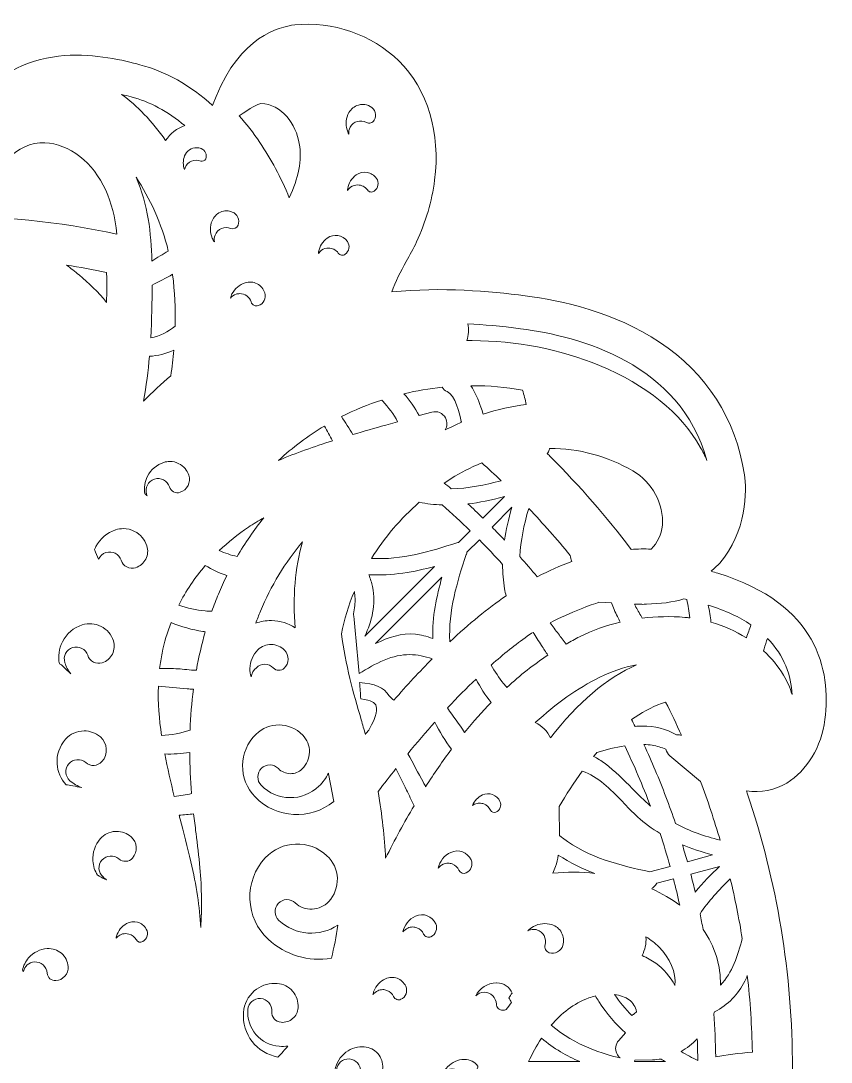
# Model space of a CAD drawing. Header units: millimetres. Extents: x 19 to 1318, y -340 to -7.
# Drawn here: x 1182.9 to 1317.9, y -196.4 to -22.9 of the extents above; entities that cross this region are included whole.
import ezdxf

# ---------------------------------------------------------------- set-up
doc = ezdxf.new("R2010")
doc.units = ezdxf.units.MM
doc.header["$MEASUREMENT"] = 0
doc.layers.add('Layer 1', color=7, linetype='Continuous')

msp = doc.modelspace()

# ---------------------------------------------------------------- linework, layer by layer
at = {"layer": 'Layer 1', "lineweight": 0}
for points, knots in [([(1299.03, -114.94), (1298.65, -114.82), (1298.27, -114.71), (1297.9, -114.6), (1298.4, -114.18), (1298.88, -113.72), (1299.32, -113.23), (1303.83, -108.23), (1303.83, -100.93), (1303.45, -98.53), (1301.95, -89.14), (1297.19, -81.71), (1289.31, -76.44), (1281.82, -71.45), (1273.01, -69.49), (1266.93, -68.71), (1260.98, -67.96), (1253.1, -67.22), (1244.71, -68.08), (1245.27, -66.35), (1246.21, -64.66), (1247.12, -63.01), (1247.7, -61.96), (1248.31, -60.86), (1248.84, -59.73), (1250.38, -56.41), (1251.39, -52.96), (1251.84, -49.47), (1252.86, -41.58), (1250.69, -34.34), (1245.88, -29.59), (1241.45, -25.22), (1234.81, -22.91), (1228.55, -23.59), (1225.95, -23.87), (1219.47, -25.59), (1215.44, -35.51), (1215.44, -35.51), (1214.94, -36.76), (1214.94, -36.76), (1214.94, -36.76), (1214.87, -37.01), (1214.87, -37.01), (1211.16, -33.66), (1206.98, -31.31), (1202.75, -30.22), (1197.54, -28.87), (1183.69, -25.28), (1174.92, -37.03), (1172.57, -40.17), (1171.67, -45.29), (1172.87, -48.7), (1173.58, -50.72), (1174.94, -52.1), (1176.79, -52.68), (1176.79, -52.68), (1177.44, -52.86), (1177.44, -52.86), (1177.44, -52.86), (1179.79, -53.49), (1179.79, -53.49), (1179.79, -53.49), (1179.25, -50.71), (1179.25, -50.71), (1178.94, -49.12), (1179.47, -47.44), (1180.74, -45.99), (1182.31, -44.18), (1184.67, -43.12), (1186.91, -43.22), (1191.01, -43.4), (1195, -46.51), (1197.07, -51.14), (1197.99, -53.2), (1198.61, -55.59), (1198.94, -58.43), (1189.26, -56.38), (1179.29, -55.35), (1169.31, -55.35), (1131.35, -55.35), (1095.66, -70.13), (1068.81, -96.98), (1041.97, -123.82), (1027.19, -159.51), (1027.19, -197.48), (1027.19, -235.44), (1041.97, -271.13), (1068.81, -297.98), (1075.92, -305.08), (1084.2, -311.87), (1092.15, -317.09), (1095.3, -321.64), (1100.14, -325.41), (1105.77, -327.71), (1110.1, -329.48), (1114.72, -330.47), (1119.49, -330.65), (1135.4, -336.59), (1152.16, -339.61), (1169.31, -339.61), (1185.81, -339.61), (1201.98, -336.81), (1217.36, -331.3), (1221.08, -330.75), (1225.06, -329.66), (1228.57, -328.23), (1232, -326.83), (1235.05, -324.79), (1237.65, -322.16), (1249.42, -315.69), (1260.24, -307.55), (1269.81, -297.98), (1296.66, -271.13), (1311.44, -235.44), (1311.44, -197.48), (1311.44, -181.71), (1308.9, -166.26), (1303.88, -151.54), (1303.85, -151.42), (1303.82, -151.3), (1303.79, -151.18), (1306.19, -151.53), (1308.54, -151.08), (1310.48, -149.89), (1313.89, -147.8), (1316.27, -143.84), (1316.84, -139.32), (1317.88, -131.02), (1315.64, -120.05), (1299.03, -114.94)], [0, 0, 0, 0, 1, 1, 1, 2, 2, 2, 3, 3, 3, 4, 4, 4, 5, 5, 5, 6, 6, 6, 7, 7, 7, 8, 8, 8, 9, 9, 9, 10, 10, 10, 11, 11, 11, 12, 12, 12, 13, 13, 13, 14, 14, 14, 15, 15, 15, 16, 16, 16, 17, 17, 17, 18, 18, 18, 19, 19, 19, 20, 20, 20, 21, 21, 21, 22, 22, 22, 23, 23, 23, 24, 24, 24, 25, 25, 25, 26, 26, 26, 27, 27, 27, 28, 28, 28, 29, 29, 29, 30, 30, 30, 31, 31, 31, 32, 32, 32, 33, 33, 33, 34, 34, 34, 35, 35, 35, 36, 36, 36, 37, 37, 37, 38, 38, 38, 39, 39, 39, 40, 40, 40, 41, 41, 41, 42, 42, 42, 43, 43, 43, 43]), ([(1201.3, -35.57), (1204.36, -36.36), (1207.42, -38.01), (1210.23, -40.37), (1208.93, -40.81), (1207.8, -41.68), (1207.04, -42.86), (1204.76, -39.61), (1202.31, -37.04), (1199.71, -35.17), (1200.29, -35.31), (1200.83, -35.45), (1201.3, -35.57)], [0, 0, 0, 0, 1, 1, 1, 2, 2, 2, 3, 3, 3, 4, 4, 4, 4]), ([(1222.9, -36.66), (1226.39, -36.77), (1228.8, -40.19), (1229.31, -43.36), (1229.75, -46.12), (1229.2, -49.1), (1227.64, -52.42), (1226.22, -48.96), (1224.6, -45.92), (1222.73, -43.16), (1221.67, -41.59), (1220.51, -40.1), (1219.3, -38.72), (1221.06, -37.47), (1222.51, -36.73), (1222.9, -36.66)], [0, 0, 0, 0, 1, 1, 1, 2, 2, 2, 3, 3, 3, 4, 4, 4, 5, 5, 5, 5]), ([(1237.58, -38.2), (1237.91, -37.59), (1238.47, -37.14), (1239.14, -36.95), (1239.38, -36.88), (1239.62, -36.84), (1239.87, -36.84), (1240.3, -36.84), (1240.73, -36.95), (1241.12, -37.17), (1241.52, -37.38), (1241.81, -37.74), (1241.93, -38.17), (1242.06, -38.61), (1242.01, -39.06), (1241.79, -39.46), (1241.67, -39.69), (1241.47, -39.85), (1241.23, -39.92), (1240.98, -39.99), (1240.73, -39.96), (1240.5, -39.84), (1239.53, -39.31), (1238.31, -39.66), (1237.78, -40.63), (1237.59, -40.99), (1237.51, -41.39), (1237.55, -41.77), (1237.43, -41.55), (1237.33, -41.31), (1237.26, -41.07), (1236.98, -40.1), (1237.09, -39.08), (1237.58, -38.2)], [0, 0, 0, 0, 1, 1, 1, 2, 2, 2, 3, 3, 3, 4, 4, 4, 5, 5, 5, 6, 6, 6, 7, 7, 7, 8, 8, 8, 9, 9, 9, 10, 10, 10, 11, 11, 11, 11]), ([(1212.2, -44.05), (1212.46, -44.05), (1212.73, -44.1), (1212.98, -44.2), (1213.31, -44.33), (1213.56, -44.58), (1213.7, -44.9), (1213.84, -45.22), (1213.85, -45.58), (1213.72, -45.9), (1213.59, -46.23), (1213.21, -46.4), (1212.88, -46.27), (1212.38, -46.07), (1211.84, -46.08), (1211.35, -46.29), (1210.86, -46.5), (1210.48, -46.89), (1210.28, -47.39), (1210.24, -47.49), (1210.21, -47.59), (1210.19, -47.69), (1209.92, -46.98), (1209.91, -46.17), (1210.21, -45.4), (1210.54, -44.56), (1211.35, -44.05), (1212.2, -44.05)], [0, 0, 0, 0, 1, 1, 1, 2, 2, 2, 3, 3, 3, 4, 4, 4, 5, 5, 5, 6, 6, 6, 7, 7, 7, 8, 8, 8, 9, 9, 9, 9]), ([(1242.41, -50.29), (1242.34, -50.69), (1242.12, -51.04), (1241.79, -51.28), (1241.62, -51.4), (1241.4, -51.46), (1241.18, -51.42), (1240.96, -51.38), (1240.78, -51.26), (1240.65, -51.09), (1240.26, -50.54), (1239.64, -50.25), (1239.02, -50.25), (1238.62, -50.25), (1238.21, -50.37), (1237.86, -50.62), (1237.64, -50.77), (1237.47, -50.96), (1237.33, -51.17), (1237.34, -51.07), (1237.35, -50.97), (1237.37, -50.86), (1237.53, -49.94), (1238.03, -49.13), (1238.79, -48.59), (1239.32, -48.21), (1239.95, -48.06), (1240.59, -48.17), (1241.22, -48.28), (1241.78, -48.63), (1242.15, -49.15), (1242.39, -49.48), (1242.48, -49.88), (1242.41, -50.29)], [0, 0, 0, 0, 1, 1, 1, 2, 2, 2, 3, 3, 3, 4, 4, 4, 5, 5, 5, 6, 6, 6, 7, 7, 7, 8, 8, 8, 9, 9, 9, 10, 10, 10, 11, 11, 11, 11]), ([(1204.75, -62.94), (1204.62, -58.3), (1204.14, -53.51), (1202.13, -48.97), (1204.4, -52.44), (1206.38, -56.65), (1207.49, -61.27), (1206.56, -61.79), (1205.66, -62.37), (1204.75, -62.94)], [0, 0, 0, 0, 1, 1, 1, 2, 2, 2, 3, 3, 3, 3]), ([(1214.77, -56.22), (1215.03, -55.58), (1215.52, -55.07), (1216.16, -54.79), (1216.49, -54.65), (1216.84, -54.57), (1217.19, -54.57), (1217.52, -54.57), (1217.84, -54.63), (1218.15, -54.76), (1218.57, -54.92), (1218.9, -55.24), (1219.08, -55.66), (1219.26, -56.07), (1219.27, -56.53), (1219.1, -56.95), (1218.91, -57.43), (1218.36, -57.67), (1217.87, -57.48), (1217.37, -57.28), (1216.83, -57.29), (1216.34, -57.5), (1215.85, -57.72), (1215.47, -58.11), (1215.27, -58.61), (1215.13, -58.98), (1215.1, -59.37), (1215.18, -59.75), (1215.04, -59.55), (1214.92, -59.33), (1214.82, -59.1), (1214.42, -58.18), (1214.4, -57.16), (1214.77, -56.22)], [0, 0, 0, 0, 1, 1, 1, 2, 2, 2, 3, 3, 3, 4, 4, 4, 5, 5, 5, 6, 6, 6, 7, 7, 7, 8, 8, 8, 9, 9, 9, 10, 10, 10, 11, 11, 11, 11]), ([(1232.53, -61.38), (1232.68, -60.45), (1233.19, -59.64), (1233.95, -59.1), (1235.03, -58.33), (1236.54, -58.58), (1237.31, -59.66), (1237.54, -59.99), (1237.64, -60.4), (1237.57, -60.8), (1237.5, -61.2), (1237.28, -61.55), (1236.95, -61.79), (1236.77, -61.92), (1236.56, -61.97), (1236.34, -61.93), (1236.12, -61.9), (1235.93, -61.78), (1235.8, -61.6), (1235.41, -61.05), (1234.8, -60.76), (1234.17, -60.76), (1233.77, -60.76), (1233.37, -60.88), (1233.02, -61.13), (1232.8, -61.29), (1232.62, -61.47), (1232.49, -61.69), (1232.5, -61.58), (1232.51, -61.48), (1232.53, -61.38)], [0, 0, 0, 0, 1, 1, 1, 2, 2, 2, 3, 3, 3, 4, 4, 4, 5, 5, 5, 6, 6, 6, 7, 7, 7, 8, 8, 8, 9, 9, 9, 10, 10, 10, 10]), ([(1197.22, -64.83), (1197.22, -65.08), (1197.22, -65.33), (1197.23, -65.58), (1197.23, -65.58), (1197.23, -65.58), (1197.23, -65.58), (1197.23, -66.66), (1197.24, -68.12), (1197.21, -69.81), (1195.78, -68.11), (1194.25, -66.58), (1192.64, -65.25), (1191.95, -64.67), (1191.24, -64.13), (1190.53, -63.61), (1192.78, -63.96), (1195.01, -64.37), (1197.22, -64.83)], [0, 0, 0, 0, 1, 1, 1, 2, 2, 2, 3, 3, 3, 4, 4, 4, 5, 5, 5, 6, 6, 6, 6]), ([(1208.2, -65.13), (1208.2, -65.16), (1208.21, -65.18), (1208.21, -65.21), (1208.55, -68.01), (1208.68, -70.86), (1208.62, -73.75), (1207.42, -74.73), (1206.14, -75.46), (1204.56, -75.72), (1204.74, -72.66), (1204.79, -69.7), (1204.79, -66.92), (1205.92, -66.37), (1207.1, -65.79), (1208.2, -65.13)], [0, 0, 0, 0, 1, 1, 1, 2, 2, 2, 3, 3, 3, 4, 4, 4, 5, 5, 5, 5]), ([(1223.46, -69.52), (1223.26, -69.92), (1222.91, -70.22), (1222.48, -70.36), (1222.24, -70.43), (1221.98, -70.41), (1221.76, -70.3), (1221.53, -70.18), (1221.36, -69.99), (1221.29, -69.74), (1221.01, -68.9), (1220.23, -68.36), (1219.38, -68.36), (1219.18, -68.36), (1218.97, -68.39), (1218.77, -68.45), (1218.39, -68.58), (1218.06, -68.8), (1217.82, -69.11), (1217.89, -68.87), (1217.98, -68.64), (1218.09, -68.41), (1218.55, -67.52), (1219.33, -66.86), (1220.29, -66.55), (1220.95, -66.34), (1221.65, -66.39), (1222.27, -66.71), (1222.9, -67.03), (1223.35, -67.57), (1223.57, -68.23), (1223.71, -68.66), (1223.67, -69.12), (1223.46, -69.52)], [0, 0, 0, 0, 1, 1, 1, 2, 2, 2, 3, 3, 3, 4, 4, 4, 5, 5, 5, 6, 6, 6, 7, 7, 7, 8, 8, 8, 9, 9, 9, 10, 10, 10, 11, 11, 11, 11]), ([(1257.36, -73.36), (1260.03, -73.51), (1262.87, -73.78), (1266.17, -74.2), (1276.09, -75.46), (1292.73, -79.99), (1297.19, -96.13), (1296.87, -95.37), (1296.5, -94.63), (1296.09, -93.91), (1292.86, -88.23), (1287.05, -83.53), (1279.3, -80.33), (1272.69, -77.6), (1265.42, -76.18), (1258.1, -76.18), (1257.8, -76.18), (1257.5, -76.18), (1257.2, -76.19), (1257.53, -75.27), (1257.58, -74.3), (1257.36, -73.36)], [0, 0, 0, 0, 1, 1, 1, 2, 2, 2, 3, 3, 3, 4, 4, 4, 5, 5, 5, 6, 6, 6, 7, 7, 7, 7]), ([(1204.34, -78.79), (1205.72, -78.71), (1207.12, -78.37), (1208.41, -77.78), (1208.29, -79.19), (1208.12, -80.61), (1207.91, -82.03), (1206.34, -83.38), (1204.84, -84.79), (1203.37, -86.27), (1203.82, -83.74), (1204.13, -81.24), (1204.34, -78.79)], [0, 0, 0, 0, 1, 1, 1, 2, 2, 2, 3, 3, 3, 4, 4, 4, 4]), ([(1253.12, -83.95), (1253.27, -84.27), (1253.52, -84.53), (1253.91, -84.68), (1255.31, -85.24), (1255.98, -88.33), (1256.28, -89.66), (1256.29, -89.71), (1256.3, -89.75), (1256.31, -89.79), (1255.89, -89.97), (1255.48, -90.16), (1255.06, -90.35), (1254.57, -90.58), (1254.08, -90.82), (1253.59, -91.07), (1253.97, -90.48), (1254, -89.72), (1253.65, -89.07), (1253.21, -88.24), (1252.26, -87.84), (1251.35, -88.09), (1251.35, -88.09), (1249.28, -88.68), (1249.28, -88.68), (1248.58, -87.37), (1247.72, -86.15), (1246.73, -85.04), (1248.83, -84.53), (1250.97, -84.17), (1253.12, -83.95)], [0, 0, 0, 0, 1, 1, 1, 2, 2, 2, 3, 3, 3, 4, 4, 4, 5, 5, 5, 6, 6, 6, 7, 7, 7, 8, 8, 8, 9, 9, 9, 10, 10, 10, 10]), ([(1259.93, -88.43), (1259.81, -88.01), (1259.68, -87.62), (1259.56, -87.25), (1259.14, -86.06), (1258.61, -84.77), (1257.86, -83.7), (1257.94, -83.7), (1258.03, -83.69), (1258.11, -83.69), (1260.91, -83.69), (1263.71, -83.94), (1266.47, -84.42), (1266.74, -85.23), (1266.95, -86.03), (1267.11, -86.84), (1264.72, -87.13), (1262.32, -87.65), (1259.93, -88.43)], [0, 0, 0, 0, 1, 1, 1, 2, 2, 2, 3, 3, 3, 4, 4, 4, 5, 5, 5, 6, 6, 6, 6]), ([(1243.19, -86.25), (1244.19, -87.29), (1245.01, -88.45), (1245.68, -89.7), (1245.68, -89.7), (1243.7, -90.26), (1243.7, -90.26), (1241.88, -90.77), (1240.05, -91.29), (1238.21, -91.84), (1237.62, -90.81), (1236.98, -89.81), (1236.33, -88.85), (1238.49, -87.75), (1240.74, -86.83), (1243.04, -86.08), (1243.08, -86.13), (1243.13, -86.19), (1243.19, -86.25)], [0, 0, 0, 0, 1, 1, 1, 2, 2, 2, 3, 3, 3, 4, 4, 4, 5, 5, 5, 6, 6, 6, 6]), ([(1233.48, -90.42), (1233.95, -91.23), (1234.4, -92.04), (1234.84, -92.87), (1231.81, -93.82), (1228.8, -94.88), (1225.84, -96.14), (1228.19, -93.97), (1230.74, -92.06), (1233.48, -90.42)], [0, 0, 0, 0, 1, 1, 1, 2, 2, 2, 3, 3, 3, 3]), ([(1289.77, -106.94), (1289.63, -108.49), (1288.98, -109.86), (1287.89, -110.91), (1286.78, -110.87), (1285.66, -110.88), (1284.55, -110.95), (1280.48, -105.54), (1275.98, -100.37), (1271.17, -95.57), (1270.99, -95.38), (1270.8, -95.19), (1270.61, -95.01), (1270.76, -94.84), (1270.88, -94.63), (1270.94, -94.38), (1270.96, -94.3), (1270.98, -94.23), (1270.99, -94.16), (1275.85, -94.13), (1280.6, -95.4), (1284.87, -97.89), (1288.07, -99.76), (1290.08, -103.47), (1289.77, -106.94)], [0, 0, 0, 0, 1, 1, 1, 2, 2, 2, 3, 3, 3, 4, 4, 4, 5, 5, 5, 6, 6, 6, 7, 7, 7, 8, 8, 8, 8]), ([(1203.88, -101.78), (1203.91, -101.87), (1203.94, -101.96), (1203.98, -102.04), (1203.84, -101.93), (1203.71, -101.81), (1203.58, -101.69), (1203.4, -100.7), (1203.55, -99.69), (1204.02, -98.78), (1204.59, -97.67), (1205.55, -96.85), (1206.73, -96.47), (1207.06, -96.36), (1207.41, -96.31), (1207.75, -96.31), (1208.27, -96.31), (1208.79, -96.43), (1209.26, -96.68), (1209.26, -96.68), (1209.26, -96.68), (1209.26, -96.68), (1210.05, -97.08), (1210.64, -97.77), (1210.91, -98.61), (1211.09, -99.19), (1211.05, -99.8), (1210.77, -100.34), (1210.5, -100.87), (1210.03, -101.27), (1209.45, -101.45), (1209.1, -101.57), (1208.72, -101.54), (1208.38, -101.37), (1208.05, -101.2), (1207.8, -100.91), (1207.68, -100.55), (1207.35, -99.5), (1206.22, -98.92), (1205.17, -99.26), (1204.12, -99.6), (1203.54, -100.73), (1203.88, -101.78)], [0, 0, 0, 0, 1, 1, 1, 2, 2, 2, 3, 3, 3, 4, 4, 4, 5, 5, 5, 6, 6, 6, 7, 7, 7, 8, 8, 8, 9, 9, 9, 10, 10, 10, 11, 11, 11, 12, 12, 12, 13, 13, 13, 14, 14, 14, 14]), ([(1258.28, -97.17), (1258.74, -96.95), (1259.22, -96.74), (1259.7, -96.54), (1260.8, -97.52), (1261.87, -98.52), (1262.91, -99.52), (1260.25, -100.25), (1257.44, -100.83), (1254.59, -100.86), (1254.21, -100.54), (1253.83, -100.22), (1253.45, -99.9), (1255, -98.86), (1256.61, -97.94), (1258.28, -97.17)], [0, 0, 0, 0, 1, 1, 1, 2, 2, 2, 3, 3, 3, 4, 4, 4, 5, 5, 5, 5]), ([(1259.88, -105.75), (1259.01, -104.9), (1258.18, -104.11), (1257.39, -103.38), (1259.23, -103.16), (1261.19, -102.77), (1263.48, -102.16), (1263.48, -102.16), (1259.88, -105.75), (1259.88, -105.75)], [0, 0, 0, 0, 1, 1, 1, 2, 2, 2, 3, 3, 3, 3]), ([(1257.76, -107.88), (1257.76, -107.88), (1255.82, -109.81), (1255.82, -109.81), (1255.73, -109.82), (1255.64, -109.84), (1255.55, -109.87), (1251.22, -111.24), (1246.37, -112.76), (1241.33, -112.46), (1243.48, -109), (1246.19, -105.82), (1249.27, -103.11), (1250.53, -103.36), (1251.79, -103.52), (1253.11, -103.56), (1254.69, -104.95), (1256.25, -106.4), (1257.76, -107.88)], [0, 0, 0, 0, 1, 1, 1, 2, 2, 2, 3, 3, 3, 4, 4, 4, 5, 5, 5, 6, 6, 6, 6]), ([(1264.71, -103.95), (1264.12, -105.99), (1263.73, -107.75), (1263.48, -109.4), (1262.74, -108.62), (1262.06, -107.92), (1261.41, -107.26), (1261.41, -107.26), (1264.71, -103.95), (1264.71, -103.95)], [0, 0, 0, 0, 1, 1, 1, 2, 2, 2, 3, 3, 3, 3]), ([(1220.84, -107.26), (1221.65, -106.72), (1222.5, -106.2), (1223.38, -105.7), (1221.74, -107.73), (1220.26, -109.89), (1218.94, -112.16), (1217.93, -111.9), (1216.94, -111.59), (1215.98, -111.17), (1217.46, -109.75), (1219.08, -108.44), (1220.84, -107.26)], [0, 0, 0, 0, 1, 1, 1, 2, 2, 2, 3, 3, 3, 4, 4, 4, 4]), ([(1274.4, -111.95), (1274.49, -112.29), (1274.58, -112.64), (1274.67, -112.98), (1272.78, -113.66), (1270.89, -114.5), (1268.94, -115.54), (1267.98, -114.39), (1267.01, -113.26), (1266.01, -112.15), (1266.17, -109.5), (1266.71, -106.91), (1267.51, -104.12), (1269.9, -106.64), (1272.2, -109.25), (1274.4, -111.95)], [0, 0, 0, 0, 1, 1, 1, 2, 2, 2, 3, 3, 3, 4, 4, 4, 5, 5, 5, 5]), ([(1198.73, -107.7), (1199.14, -107.57), (1199.57, -107.5), (1199.99, -107.5), (1200.64, -107.5), (1201.28, -107.65), (1201.87, -107.96), (1202.85, -108.46), (1203.58, -109.31), (1203.91, -110.36), (1204.15, -111.1), (1204.09, -111.88), (1203.73, -112.57), (1203.38, -113.26), (1202.78, -113.77), (1202.04, -114.01), (1201.56, -114.16), (1201.04, -114.12), (1200.58, -113.89), (1200.12, -113.66), (1199.79, -113.26), (1199.63, -112.77), (1199.29, -111.72), (1198.16, -111.15), (1197.11, -111.48), (1196.54, -111.67), (1196.1, -112.09), (1195.89, -112.61), (1195.63, -112.09), (1195.4, -111.54), (1195.21, -110.99), (1195.27, -110.83), (1195.35, -110.66), (1195.43, -110.5), (1196.12, -109.16), (1197.29, -108.17), (1198.72, -107.7), (1198.73, -107.7), (1198.73, -107.7), (1198.73, -107.7)], [0, 0, 0, 0, 1, 1, 1, 2, 2, 2, 3, 3, 3, 4, 4, 4, 5, 5, 5, 6, 6, 6, 7, 7, 7, 8, 8, 8, 9, 9, 9, 10, 10, 10, 11, 11, 11, 12, 12, 12, 13, 13, 13, 13]), ([(1228.62, -124.05), (1227.48, -123.26), (1226.12, -122.83), (1224.7, -122.81), (1224.66, -122.81), (1224.63, -122.81), (1224.59, -122.81), (1223.71, -122.81), (1222.85, -122.97), (1222.05, -123.27), (1222.3, -122.59), (1222.56, -121.92), (1222.83, -121.27), (1224.57, -117.07), (1226.96, -113.14), (1229.83, -109.71), (1228.58, -114.13), (1228.18, -118.86), (1228.62, -124.05)], [0, 0, 0, 0, 1, 1, 1, 2, 2, 2, 3, 3, 3, 4, 4, 4, 5, 5, 5, 6, 6, 6, 6]), ([(1263.16, -113.45), (1263.16, -114.86), (1263.27, -116.19), (1263.5, -117.53), (1263.5, -117.53), (1263.5, -117.53), (1263.5, -117.53), (1263.57, -117.92), (1263.65, -118.32), (1263.74, -118.71), (1260.69, -120.8), (1257.57, -123.34), (1254.36, -126.35), (1254.14, -121.16), (1255.59, -116.32), (1257.12, -111.8), (1257.12, -111.78), (1257.13, -111.76), (1257.13, -111.74), (1257.18, -111.64), (1257.21, -111.54), (1257.22, -111.44), (1257.22, -111.44), (1259.29, -109.38), (1259.29, -109.38), (1260.6, -110.7), (1261.9, -112.07), (1263.16, -113.45)], [0, 0, 0, 0, 1, 1, 1, 2, 2, 2, 3, 3, 3, 4, 4, 4, 5, 5, 5, 6, 6, 6, 7, 7, 7, 8, 8, 8, 9, 9, 9, 9]), ([(1217.24, -115.32), (1216.74, -116.33), (1216.27, -117.36), (1215.84, -118.4), (1215.45, -119.34), (1215.08, -120.3), (1214.74, -121.26), (1214.36, -121.27), (1213.99, -121.26), (1213.62, -121.22), (1212.11, -121.07), (1210.65, -120.74), (1209.23, -120.24), (1210.42, -117.89), (1211.9, -115.67), (1213.65, -113.63), (1214.78, -114.33), (1215.98, -114.91), (1217.24, -115.32)], [0, 0, 0, 0, 1, 1, 1, 2, 2, 2, 3, 3, 3, 4, 4, 4, 5, 5, 5, 6, 6, 6, 6]), ([(1241.49, -117.16), (1241.36, -116.53), (1241.16, -115.87), (1240.88, -115.17), (1244.77, -115.41), (1248.51, -114.69), (1251.84, -113.8), (1251.84, -113.8), (1240.2, -125.43), (1240.2, -125.43), (1241.38, -122.96), (1242.12, -120.19), (1241.49, -117.16)], [0, 0, 0, 0, 1, 1, 1, 2, 2, 2, 3, 3, 3, 4, 4, 4, 4]), ([(1251.53, -125.82), (1250.49, -125.42), (1249.55, -125.17), (1248.65, -125.09), (1246.4, -124.86), (1244.1, -125.61), (1242.01, -126.66), (1242.01, -126.66), (1253.07, -115.6), (1253.07, -115.6), (1252.17, -118.7), (1251.43, -122.19), (1251.53, -125.82)], [0, 0, 0, 0, 1, 1, 1, 2, 2, 2, 3, 3, 3, 4, 4, 4, 4]), ([(1238.37, -122.06), (1238.73, -125.26), (1239.01, -128.46), (1239.25, -131.66), (1240.62, -130.8), (1242.02, -130.01), (1243.44, -129.41), (1246.48, -128.12), (1249, -128.32), (1251.43, -129.19), (1249.35, -131.3), (1247.22, -133.59), (1245.05, -136.09), (1244.78, -135.85), (1244.52, -135.59), (1244.26, -135.33), (1243.42, -133.98), (1241.82, -133.26), (1239.35, -133.15), (1239.42, -134.06), (1239.48, -134.97), (1239.55, -135.88), (1241.41, -136.02), (1241.9, -136.61), (1242.03, -136.88), (1242.28, -137.41), (1242.33, -138.59), (1240.88, -141.07), (1240.69, -141.3), (1240.5, -141.54), (1240.31, -141.77), (1240.08, -140.97), (1239.85, -140.15), (1239.61, -139.35), (1239.61, -139.35), (1239.61, -139.33), (1239.61, -139.33), (1239.61, -139.32), (1239.6, -139.31), (1239.6, -139.3), (1238.36, -134.98), (1236.94, -130.08), (1236.33, -125.05), (1236.77, -122.65), (1237.5, -120.27), (1238.48, -117.95), (1238.6, -118.71), (1238.63, -119.5), (1238.55, -120.33), (1238.5, -120.79), (1238.42, -121.25), (1238.31, -121.7), (1238.34, -121.82), (1238.35, -121.94), (1238.37, -122.06)], [0, 0, 0, 0, 1, 1, 1, 2, 2, 2, 3, 3, 3, 4, 4, 4, 5, 5, 5, 6, 6, 6, 7, 7, 7, 8, 8, 8, 9, 9, 9, 10, 10, 10, 11, 11, 11, 12, 12, 12, 13, 13, 13, 14, 14, 14, 15, 15, 15, 16, 16, 16, 17, 17, 17, 18, 18, 18, 18]), ([(1286.41, -122.42), (1286.1, -121.79), (1285.71, -121.2), (1285.36, -120.56), (1285.27, -120.4), (1285.19, -120.23), (1285.11, -120.07), (1285.11, -120.07), (1286.33, -120.11), (1286.33, -120.11), (1286.59, -120.12), (1286.86, -120.1), (1287.15, -120.06), (1289.4, -120.05), (1291.49, -119.76), (1293.37, -119.19), (1293.53, -119.22), (1293.68, -119.26), (1293.84, -119.3), (1294.05, -120.32), (1294.22, -121.34), (1294.35, -122.38), (1294.08, -122.34), (1293.81, -122.31), (1293.54, -122.28), (1291.14, -122.08), (1288.75, -122.13), (1286.41, -122.42)], [0, 0, 0, 0, 1, 1, 1, 2, 2, 2, 3, 3, 3, 4, 4, 4, 5, 5, 5, 6, 6, 6, 7, 7, 7, 8, 8, 8, 9, 9, 9, 9]), ([(1271.06, -123.17), (1274.49, -121.42), (1278.05, -120.16), (1279.21, -119.76), (1279.21, -119.76), (1281.28, -119.85), (1281.28, -119.85), (1281.58, -120.62), (1281.91, -121.38), (1282.29, -122.13), (1282.45, -122.45), (1282.6, -122.77), (1282.77, -123.08), (1280.42, -123.64), (1278.14, -124.45), (1275.99, -125.52), (1275.23, -125.9), (1274.48, -126.31), (1273.73, -126.73), (1273.32, -126.14), (1272.87, -125.58), (1272.46, -125.03), (1271.99, -124.41), (1271.53, -123.79), (1271.06, -123.17)], [0, 0, 0, 0, 1, 1, 1, 2, 2, 2, 3, 3, 3, 4, 4, 4, 5, 5, 5, 6, 6, 6, 7, 7, 7, 8, 8, 8, 8]), ([(1303.77, -125.7), (1301.97, -124.56), (1299.98, -123.67), (1297.85, -123.07), (1297.77, -122.13), (1297.6, -121.17), (1297.4, -120.24), (1300.31, -121.14), (1302.64, -122.26), (1304.52, -123.52), (1304.27, -124.24), (1304.02, -124.97), (1303.77, -125.7)], [0, 0, 0, 0, 1, 1, 1, 2, 2, 2, 3, 3, 3, 4, 4, 4, 4]), ([(1212.17, -131.08), (1211.13, -131.09), (1209.97, -130.89), (1209.13, -130.85), (1208.1, -130.81), (1207.08, -130.79), (1206.05, -130.78), (1206.15, -129.92), (1206.28, -129.07), (1206.46, -128.22), (1206.81, -126.47), (1207.32, -124.77), (1207.95, -123.13), (1209.65, -123.84), (1211.44, -124.37), (1213.26, -124.62), (1213.39, -124.64), (1213.52, -124.66), (1213.65, -124.67), (1213.06, -126.75), (1212.56, -128.89), (1212.17, -131.08)], [0, 0, 0, 0, 1, 1, 1, 2, 2, 2, 3, 3, 3, 4, 4, 4, 5, 5, 5, 6, 6, 6, 7, 7, 7, 7]), ([(1189.87, -126.34), (1190.56, -124.99), (1191.72, -124), (1193.16, -123.54), (1194.21, -123.2), (1195.32, -123.29), (1196.3, -123.79), (1197.28, -124.29), (1198.01, -125.15), (1198.35, -126.19), (1198.59, -126.93), (1198.52, -127.72), (1198.17, -128.4), (1197.82, -129.09), (1197.22, -129.6), (1196.48, -129.84), (1195.99, -130), (1195.47, -129.96), (1195.02, -129.72), (1194.56, -129.49), (1194.22, -129.09), (1194.06, -128.6), (1193.73, -127.56), (1192.6, -126.98), (1191.55, -127.31), (1190.5, -127.65), (1189.92, -128.78), (1190.26, -129.83), (1190.48, -130.51), (1190.81, -131.12), (1191.24, -131.67), (1190.7, -131.19), (1190.21, -130.7), (1189.8, -130.3), (1189.66, -130.17), (1189.51, -130.08), (1189.35, -130.02), (1189.1, -128.78), (1189.28, -127.49), (1189.87, -126.34)], [0, 0, 0, 0, 1, 1, 1, 2, 2, 2, 3, 3, 3, 4, 4, 4, 5, 5, 5, 6, 6, 6, 7, 7, 7, 8, 8, 8, 9, 9, 9, 10, 10, 10, 11, 11, 11, 12, 12, 12, 13, 13, 13, 13]), ([(1263.88, -133.94), (1263.69, -133.73), (1263.51, -133.53), (1263.34, -133.32), (1262.56, -132.35), (1261.86, -131.31), (1261.26, -130.22), (1263.31, -128.4), (1265.31, -126.8), (1267.27, -125.42), (1267.58, -125.2), (1267.9, -124.99), (1268.23, -124.78), (1268.7, -125.51), (1269.17, -126.23), (1269.65, -126.96), (1269.99, -127.48), (1270.33, -128.04), (1270.7, -128.59), (1268.36, -130.14), (1266.08, -131.92), (1263.88, -133.94)], [0, 0, 0, 0, 1, 1, 1, 2, 2, 2, 3, 3, 3, 4, 4, 4, 5, 5, 5, 6, 6, 6, 7, 7, 7, 7]), ([(1309.94, -131.9), (1309.94, -131.9), (1309.94, -131.9), (1309.94, -131.9), (1309.06, -130.41), (1307.92, -129.05), (1306.6, -127.85), (1306.64, -127.74), (1306.67, -127.63), (1306.7, -127.52), (1306.89, -126.94), (1307.08, -126.36), (1307.27, -125.78), (1310.11, -128.68), (1311.2, -132.01), (1311.39, -135.14), (1311.03, -134), (1310.54, -132.91), (1309.94, -131.9)], [0, 0, 0, 0, 1, 1, 1, 2, 2, 2, 3, 3, 3, 4, 4, 4, 5, 5, 5, 6, 6, 6, 6]), ([(1222.15, -130.67), (1221.77, -131.04), (1221.3, -131.68), (1221.29, -132.21), (1221.14, -131.76), (1221.07, -131.28), (1221.07, -130.79), (1221.09, -129.62), (1221.57, -128.51), (1222.41, -127.69), (1223.02, -127.11), (1223.81, -126.79), (1224.64, -126.81), (1225.48, -126.82), (1226.26, -127.16), (1226.84, -127.76), (1227.23, -128.16), (1227.44, -128.69), (1227.44, -129.25), (1227.43, -129.82), (1227.2, -130.34), (1226.8, -130.73), (1226.29, -131.23), (1225.47, -131.22), (1224.98, -130.71), (1224.61, -130.32), (1224.11, -130.11), (1223.57, -130.1), (1223.04, -130.08), (1222.54, -130.29), (1222.15, -130.67)], [0, 0, 0, 0, 1, 1, 1, 2, 2, 2, 3, 3, 3, 4, 4, 4, 5, 5, 5, 6, 6, 6, 7, 7, 7, 8, 8, 8, 9, 9, 9, 10, 10, 10, 10]), ([(1279.36, -132.26), (1281.29, -131.3), (1283.35, -130.6), (1285.49, -130.18), (1280.47, -132.38), (1275.67, -136.47), (1271.15, -142.36), (1270.61, -141.24), (1269.71, -140.35), (1268.61, -139.82), (1272.02, -136.65), (1275.63, -134.11), (1279.36, -132.26)], [0, 0, 0, 0, 1, 1, 1, 2, 2, 2, 3, 3, 3, 4, 4, 4, 4]), ([(1258.74, -132.55), (1259.44, -133.89), (1260.28, -135.27), (1261.28, -136.45), (1259.77, -137.99), (1258.29, -139.66), (1256.83, -141.44), (1255.91, -140.08), (1254.92, -138.74), (1253.99, -137.38), (1255.6, -135.64), (1257.18, -134.04), (1258.74, -132.55)], [0, 0, 0, 0, 1, 1, 1, 2, 2, 2, 3, 3, 3, 4, 4, 4, 4]), ([(1210.63, -134.19), (1210.98, -134.22), (1211.33, -134.25), (1211.68, -134.26), (1211.39, -136.49), (1211.2, -138.77), (1211.11, -141.1), (1209.57, -141.55), (1208.03, -141.89), (1206.37, -141.97), (1205.96, -139.22), (1205.75, -136.48), (1205.83, -133.75), (1207.43, -133.92), (1209.03, -134.07), (1210.63, -134.19)], [0, 0, 0, 0, 1, 1, 1, 2, 2, 2, 3, 3, 3, 4, 4, 4, 5, 5, 5, 5]), ([(1285.22, -140.44), (1285.03, -140.06), (1284.84, -139.69), (1284.65, -139.32), (1286.23, -138.18), (1287.9, -137.25), (1289.65, -136.63), (1289.87, -136.55), (1290.09, -136.47), (1290.32, -136.41), (1291.24, -138.22), (1292.12, -140.07), (1292.95, -141.92), (1292.95, -141.92), (1292.79, -141.88), (1292.79, -141.88), (1292.57, -141.83), (1292.35, -141.81), (1292.13, -141.83), (1290.4, -140.87), (1288.51, -140.39), (1286.4, -140.39), (1286.01, -140.39), (1285.62, -140.4), (1285.22, -140.44)], [0, 0, 0, 0, 1, 1, 1, 2, 2, 2, 3, 3, 3, 4, 4, 4, 5, 5, 5, 6, 6, 6, 7, 7, 7, 8, 8, 8, 8]), ([(1222.96, -150.26), (1225.57, -152.94), (1229.89, -153.01), (1232.57, -150.4), (1233.23, -149.76), (1233.76, -149.03), (1234.16, -148.24), (1234.17, -148.27), (1234.17, -148.3), (1234.18, -148.33), (1234.5, -149.87), (1234.79, -151.42), (1235.04, -152.95), (1231.15, -156.13), (1225.49, -155.83), (1221.95, -152.18), (1219.12, -149.27), (1219.18, -144.59), (1222.1, -141.76), (1223.17, -140.73), (1224.55, -140.21), (1225.93, -140.21), (1227.36, -140.21), (1228.79, -140.77), (1229.87, -141.88), (1230.61, -142.64), (1231.01, -143.65), (1231, -144.72), (1230.98, -145.79), (1230.55, -146.78), (1229.79, -147.53), (1229.24, -148.06), (1228.54, -148.33), (1227.8, -148.32), (1227.05, -148.31), (1226.35, -148), (1225.83, -147.47), (1225.46, -147.09), (1224.96, -146.87), (1224.43, -146.86), (1223.89, -146.86), (1223.39, -147.06), (1223, -147.43), (1222.62, -147.8), (1222.41, -148.3), (1222.4, -148.83), (1222.39, -149.37), (1222.59, -149.87), (1222.96, -150.26)], [0, 0, 0, 0, 1, 1, 1, 2, 2, 2, 3, 3, 3, 4, 4, 4, 5, 5, 5, 6, 6, 6, 7, 7, 7, 8, 8, 8, 9, 9, 9, 10, 10, 10, 11, 11, 11, 12, 12, 12, 13, 13, 13, 14, 14, 14, 15, 15, 15, 16, 16, 16, 16]), ([(1251.86, -139.74), (1252.7, -141.29), (1253.61, -142.84), (1254.65, -144.25), (1253.18, -146.2), (1251.75, -148.28), (1250.35, -150.49), (1250.22, -150.25), (1250.09, -150.02), (1249.97, -149.79), (1249.12, -148.19), (1248.25, -146.59), (1247.38, -145), (1248.9, -143.14), (1250.39, -141.39), (1251.86, -139.74)], [0, 0, 0, 0, 1, 1, 1, 2, 2, 2, 3, 3, 3, 4, 4, 4, 5, 5, 5, 5]), ([(1190.36, -142.59), (1191.17, -141.67), (1192.31, -141.19), (1193.46, -141.19), (1194.42, -141.19), (1195.39, -141.53), (1196.17, -142.21), (1197.38, -143.27), (1197.5, -145.1), (1196.44, -146.3), (1195.74, -147.1), (1194.53, -147.18), (1193.73, -146.48), (1193.33, -146.13), (1192.82, -145.95), (1192.28, -145.99), (1191.75, -146.02), (1191.26, -146.26), (1190.91, -146.66), (1190.56, -147.07), (1190.38, -147.58), (1190.42, -148.11), (1190.45, -148.65), (1190.7, -149.14), (1191.1, -149.49), (1191.7, -150.02), (1192.39, -150.4), (1193.11, -150.65), (1192.05, -150.45), (1191.04, -150.19), (1190.46, -150.16), (1189.58, -149.21), (1189.05, -148), (1188.97, -146.69), (1188.87, -145.18), (1189.36, -143.73), (1190.36, -142.59)], [0, 0, 0, 0, 1, 1, 1, 2, 2, 2, 3, 3, 3, 4, 4, 4, 5, 5, 5, 6, 6, 6, 7, 7, 7, 8, 8, 8, 9, 9, 9, 10, 10, 10, 11, 11, 11, 12, 12, 12, 12]), ([(1284.75, -150.79), (1283.33, -149.37), (1281.87, -147.89), (1280.22, -146.64), (1279.6, -146.17), (1278.97, -145.77), (1278.31, -145.45), (1278.5, -145.23), (1278.68, -145), (1278.87, -144.79), (1280.41, -144.33), (1281.97, -143.92), (1283.5, -143.68), (1285.08, -146.97), (1286.51, -150.34), (1287.78, -153.71), (1286.72, -152.78), (1285.72, -151.77), (1284.75, -150.79)], [0, 0, 0, 0, 1, 1, 1, 2, 2, 2, 3, 3, 3, 4, 4, 4, 5, 5, 5, 6, 6, 6, 6]), ([(1291.97, -156.64), (1290.96, -153.64), (1289.82, -150.65), (1288.59, -147.75), (1288.01, -146.36), (1287.38, -144.95), (1286.68, -143.46), (1287.17, -143.48), (1287.63, -143.52), (1288.07, -143.59), (1288.9, -143.71), (1289.65, -143.94), (1290.36, -144.24), (1290.45, -144.67), (1290.68, -145.06), (1291.04, -145.36), (1291.04, -145.36), (1296.12, -149.6), (1296.12, -149.6), (1297.34, -152.83), (1298.42, -156.11), (1299.39, -159.41), (1296.73, -158.71), (1294.27, -157.87), (1291.97, -156.64)], [0, 0, 0, 0, 1, 1, 1, 2, 2, 2, 3, 3, 3, 4, 4, 4, 5, 5, 5, 6, 6, 6, 7, 7, 7, 8, 8, 8, 8]), ([(1208.49, -152.11), (1207.9, -149.76), (1207.34, -147.39), (1206.89, -145.03), (1208.26, -145.08), (1209.67, -145.01), (1211.05, -144.77), (1211.07, -147.01), (1211.17, -149.3), (1211.37, -151.63), (1210.42, -151.84), (1209.46, -152), (1208.49, -152.11)], [0, 0, 0, 0, 1, 1, 1, 2, 2, 2, 3, 3, 3, 4, 4, 4, 4]), ([(1248.41, -153.67), (1246.79, -156.41), (1245.21, -159.32), (1243.67, -162.42), (1243.5, -158.9), (1243.09, -155.23), (1242.43, -151.3), (1243.43, -149.98), (1244.42, -148.7), (1245.4, -147.47), (1245.99, -148.66), (1246.58, -149.85), (1247.17, -151.04), (1247.59, -151.86), (1247.98, -152.77), (1248.41, -153.67)], [0, 0, 0, 0, 1, 1, 1, 2, 2, 2, 3, 3, 3, 4, 4, 4, 5, 5, 5, 5]), ([(1287.67, -164.67), (1282.9, -163.61), (1277.52, -162.4), (1273.12, -159), (1272.96, -158.87), (1272.8, -158.75), (1272.65, -158.62), (1272.65, -157.91), (1272.63, -157.2), (1272.62, -156.51), (1272.59, -155.56), (1272.57, -154.67), (1272.59, -153.79), (1273.73, -151.84), (1275.01, -149.83), (1276.43, -147.89), (1279.13, -148.83), (1281.07, -150.85), (1283.11, -152.98), (1283.92, -153.84), (1284.77, -154.72), (1285.67, -155.54), (1286.8, -156.56), (1288.02, -157.46), (1289.39, -158.29), (1289.99, -160.1), (1290.55, -161.94), (1291.06, -163.76), (1291.06, -163.76), (1287.67, -164.67), (1287.67, -164.67)], [0, 0, 0, 0, 1, 1, 1, 2, 2, 2, 3, 3, 3, 4, 4, 4, 5, 5, 5, 6, 6, 6, 7, 7, 7, 8, 8, 8, 9, 9, 9, 10, 10, 10, 10]), ([(1258.15, -153.61), (1258.45, -152.86), (1259.03, -152.22), (1259.82, -151.86), (1260.35, -151.61), (1260.95, -151.59), (1261.5, -151.8), (1262.05, -152), (1262.48, -152.41), (1262.73, -152.94), (1262.88, -153.27), (1262.89, -153.64), (1262.76, -153.98), (1262.63, -154.32), (1262.38, -154.59), (1262.05, -154.74), (1261.71, -154.89), (1261.3, -154.74), (1261.15, -154.4), (1260.93, -153.91), (1260.53, -153.54), (1260.03, -153.36), (1259.8, -153.27), (1259.56, -153.23), (1259.33, -153.23), (1259.04, -153.23), (1258.76, -153.29), (1258.5, -153.41), (1258.37, -153.47), (1258.26, -153.53), (1258.15, -153.61)], [0, 0, 0, 0, 1, 1, 1, 2, 2, 2, 3, 3, 3, 4, 4, 4, 5, 5, 5, 6, 6, 6, 7, 7, 7, 8, 8, 8, 9, 9, 9, 10, 10, 10, 10]), ([(1211.71, -155), (1211.83, -156.05), (1211.96, -157.09), (1212.09, -158.12), (1212.09, -158.12), (1212.11, -158.26), (1212.11, -158.26), (1212.34, -160.14), (1212.59, -162.08), (1212.76, -163.98), (1213.06, -167.44), (1213.1, -170.78), (1212.88, -173.96), (1212.71, -170.55), (1212.17, -166.9), (1211.25, -162.98), (1210.69, -160.57), (1210.04, -158.09), (1209.47, -155.88), (1209.41, -155.67), (1209.35, -155.46), (1209.3, -155.25), (1210.09, -155.19), (1210.9, -155.12), (1211.71, -155)], [0, 0, 0, 0, 1, 1, 1, 2, 2, 2, 3, 3, 3, 4, 4, 4, 5, 5, 5, 6, 6, 6, 7, 7, 7, 8, 8, 8, 8]), ([(1201.53, -162.38), (1201.25, -162.7), (1200.85, -162.89), (1200.42, -162.92), (1200, -162.95), (1199.58, -162.81), (1199.26, -162.53), (1198.43, -161.8), (1197.16, -161.88), (1196.44, -162.71), (1196.08, -163.11), (1195.91, -163.63), (1195.94, -164.16), (1195.98, -164.69), (1196.22, -165.18), (1196.62, -165.53), (1196.81, -165.7), (1197.01, -165.84), (1197.21, -165.98), (1196.79, -165.84), (1196.38, -165.65), (1195.99, -165.39), (1195.9, -165.32), (1195.81, -165.27), (1195.71, -165.23), (1195.25, -164.52), (1194.98, -163.7), (1194.92, -162.83), (1194.83, -161.48), (1195.27, -160.18), (1196.16, -159.17), (1196.8, -158.44), (1197.69, -158), (1198.66, -157.94), (1198.73, -157.93), (1198.81, -157.93), (1198.89, -157.93), (1199.78, -157.93), (1200.63, -158.25), (1201.3, -158.83), (1202.34, -159.75), (1202.44, -161.34), (1201.53, -162.38)], [0, 0, 0, 0, 1, 1, 1, 2, 2, 2, 3, 3, 3, 4, 4, 4, 5, 5, 5, 6, 6, 6, 7, 7, 7, 8, 8, 8, 9, 9, 9, 10, 10, 10, 11, 11, 11, 12, 12, 12, 13, 13, 13, 14, 14, 14, 14]), ([(1225.91, -172.77), (1228.65, -175.31), (1232.72, -175.55), (1235.7, -173.56), (1235.45, -175.45), (1235.1, -177.29), (1234.66, -179.07), (1230.85, -179.69), (1226.96, -178.53), (1224.14, -175.91), (1222.26, -174.16), (1221.17, -171.79), (1221.08, -169.23), (1220.99, -166.67), (1221.89, -164.23), (1223.64, -162.35), (1226.37, -159.42), (1230.98, -159.25), (1233.91, -161.98), (1234.97, -162.96), (1235.59, -164.3), (1235.64, -165.75), (1235.69, -167.19), (1235.18, -168.57), (1234.2, -169.63), (1233.48, -170.4), (1232.51, -170.84), (1231.46, -170.88), (1230.4, -170.92), (1229.4, -170.55), (1228.64, -169.84), (1228.24, -169.47), (1227.73, -169.28), (1227.2, -169.3), (1226.67, -169.32), (1226.17, -169.55), (1225.81, -169.94), (1225.06, -170.75), (1225.11, -172.02), (1225.91, -172.77)], [0, 0, 0, 0, 1, 1, 1, 2, 2, 2, 3, 3, 3, 4, 4, 4, 5, 5, 5, 6, 6, 6, 7, 7, 7, 8, 8, 8, 9, 9, 9, 10, 10, 10, 11, 11, 11, 12, 12, 12, 13, 13, 13, 13]), ([(1252.45, -164.07), (1252.68, -162.94), (1253.42, -161.94), (1254.54, -161.43), (1255.82, -160.84), (1257.33, -161.41), (1257.91, -162.69), (1258.29, -163.51), (1257.92, -164.48), (1257.1, -164.86), (1256.65, -165.06), (1256.1, -164.86), (1255.9, -164.41), (1255.67, -163.92), (1255.28, -163.55), (1254.78, -163.36), (1254.55, -163.28), (1254.31, -163.24), (1254.08, -163.24), (1253.79, -163.24), (1253.51, -163.3), (1253.25, -163.42), (1252.92, -163.56), (1252.65, -163.79), (1252.45, -164.07)], [0, 0, 0, 0, 1, 1, 1, 2, 2, 2, 3, 3, 3, 4, 4, 4, 5, 5, 5, 6, 6, 6, 7, 7, 7, 8, 8, 8, 8]), ([(1293.93, -162.99), (1293.67, -162.05), (1293.39, -161.1), (1293.1, -160.16), (1294.58, -160.78), (1296.23, -161.33), (1298.13, -161.86), (1298.13, -161.86), (1293.93, -162.99), (1293.93, -162.99)], [0, 0, 0, 0, 1, 1, 1, 2, 2, 2, 3, 3, 3, 3]), ([(1271.53, -164.89), (1271.7, -164.53), (1271.86, -164.16), (1271.99, -163.76), (1271.99, -163.76), (1271.99, -163.76), (1271.99, -163.76), (1272.18, -163.18), (1272.33, -162.56), (1272.43, -161.87), (1274.41, -163.2), (1276.49, -164.19), (1278.55, -164.95), (1276.19, -164.67), (1273.83, -164.66), (1271.53, -164.89)], [0, 0, 0, 0, 1, 1, 1, 2, 2, 2, 3, 3, 3, 4, 4, 4, 5, 5, 5, 5]), ([(1299.27, -163.78), (1297.93, -165.04), (1296.53, -166.47), (1295.25, -168.05), (1295.02, -167.12), (1294.78, -166.15), (1294.49, -165.06), (1294.49, -165.06), (1299.27, -163.78), (1299.27, -163.78)], [0, 0, 0, 0, 1, 1, 1, 2, 2, 2, 3, 3, 3, 3]), ([(1288, -167.49), (1288.12, -167.39), (1288.23, -167.29), (1288.35, -167.18), (1288.37, -167.17), (1288.38, -167.15), (1288.39, -167.14), (1288.59, -167), (1288.74, -166.8), (1288.84, -166.57), (1288.84, -166.57), (1291.61, -165.83), (1291.61, -165.83), (1291.99, -167.29), (1292.34, -168.76), (1292.66, -170.24), (1291.29, -169.18), (1289.73, -168.27), (1288, -167.49)], [0, 0, 0, 0, 1, 1, 1, 2, 2, 2, 3, 3, 3, 4, 4, 4, 5, 5, 5, 6, 6, 6, 6]), ([(1296.55, -174.26), (1296.39, -173.4), (1296.22, -172.54), (1296.04, -171.68), (1297.45, -169.59), (1299.13, -167.72), (1301.09, -165.83), (1301.87, -169.12), (1302.54, -172.43), (1303.07, -175.78), (1302.29, -178.69), (1301.48, -181.43), (1299.44, -183.54), (1299.54, -180.37), (1298.5, -177.08), (1296.55, -174.26)], [0, 0, 0, 0, 1, 1, 1, 2, 2, 2, 3, 3, 3, 4, 4, 4, 5, 5, 5, 5]), ([(1246.57, -174.69), (1246.8, -173.57), (1247.54, -172.57), (1248.66, -172.05), (1249.93, -171.47), (1251.45, -172.04), (1252.03, -173.32), (1252.21, -173.71), (1252.23, -174.16), (1252.07, -174.57), (1251.92, -174.98), (1251.62, -175.3), (1251.22, -175.49), (1251, -175.59), (1250.76, -175.6), (1250.52, -175.51), (1250.29, -175.42), (1250.12, -175.26), (1250.01, -175.03), (1249.79, -174.55), (1249.4, -174.18), (1248.89, -173.99), (1248.67, -173.91), (1248.43, -173.86), (1248.19, -173.86), (1247.91, -173.86), (1247.63, -173.92), (1247.37, -174.04), (1247.04, -174.19), (1246.77, -174.41), (1246.57, -174.69)], [0, 0, 0, 0, 1, 1, 1, 2, 2, 2, 3, 3, 3, 4, 4, 4, 5, 5, 5, 6, 6, 6, 7, 7, 7, 8, 8, 8, 9, 9, 9, 10, 10, 10, 10]), ([(1202.36, -173.06), (1202.98, -173.23), (1203.5, -173.63), (1203.82, -174.2), (1204.02, -174.55), (1204.07, -174.96), (1203.97, -175.36), (1203.86, -175.75), (1203.6, -176.08), (1203.24, -176.28), (1202.85, -176.51), (1202.34, -176.37), (1202.12, -175.97), (1201.86, -175.51), (1201.43, -175.18), (1200.91, -175.03), (1200.73, -174.98), (1200.56, -174.96), (1200.38, -174.96), (1200.04, -174.96), (1199.7, -175.05), (1199.39, -175.22), (1199.16, -175.35), (1198.96, -175.53), (1198.8, -175.73), (1198.82, -175.63), (1198.84, -175.52), (1198.87, -175.41), (1199.12, -174.51), (1199.71, -173.75), (1200.53, -173.29), (1201.09, -172.97), (1201.74, -172.89), (1202.36, -173.06)], [0, 0, 0, 0, 1, 1, 1, 2, 2, 2, 3, 3, 3, 4, 4, 4, 5, 5, 5, 6, 6, 6, 7, 7, 7, 8, 8, 8, 9, 9, 9, 10, 10, 10, 11, 11, 11, 11]), ([(1270.31, -177.63), (1270.17, -177.38), (1270.14, -177.09), (1270.23, -176.82), (1270.54, -175.77), (1269.94, -174.65), (1268.89, -174.33), (1268.7, -174.27), (1268.5, -174.25), (1268.31, -174.25), (1267.98, -174.25), (1267.66, -174.33), (1267.37, -174.48), (1267.64, -174.2), (1267.96, -173.96), (1268.32, -173.77), (1269.25, -173.27), (1270.32, -173.16), (1271.34, -173.46), (1272.05, -173.68), (1272.63, -174.15), (1272.98, -174.81), (1273.33, -175.46), (1273.41, -176.21), (1273.2, -176.92), (1273.06, -177.38), (1272.74, -177.77), (1272.32, -178), (1271.89, -178.23), (1271.4, -178.28), (1270.93, -178.14), (1270.66, -178.05), (1270.44, -177.87), (1270.31, -177.63)], [0, 0, 0, 0, 1, 1, 1, 2, 2, 2, 3, 3, 3, 4, 4, 4, 5, 5, 5, 6, 6, 6, 7, 7, 7, 8, 8, 8, 9, 9, 9, 10, 10, 10, 11, 11, 11, 11]), ([(1287.03, -175.55), (1287.03, -175.53), (1287.03, -175.51), (1287.03, -175.49), (1287.84, -176), (1288.56, -176.56), (1289.17, -177.17), (1291.07, -179.03), (1292.07, -181.46), (1291.86, -183.61), (1291.09, -182.14), (1290, -180.86), (1288.68, -179.91), (1287.98, -179.4), (1287.21, -178.97), (1286.38, -178.62), (1286.89, -177.69), (1287.12, -176.63), (1287.03, -175.55)], [0, 0, 0, 0, 1, 1, 1, 2, 2, 2, 3, 3, 3, 4, 4, 4, 5, 5, 5, 6, 6, 6, 6]), ([(1187.78, -182.47), (1187.51, -182.24), (1187.34, -181.91), (1187.32, -181.55), (1187.24, -180.45), (1186.28, -179.61), (1185.18, -179.69), (1184.27, -179.76), (1183.55, -180.42), (1183.37, -181.27), (1183.31, -181.2), (1183.26, -181.13), (1183.2, -181.06), (1183.36, -180.31), (1183.7, -179.61), (1184.22, -179.01), (1184.22, -179.01), (1184.22, -179.01), (1184.22, -179.01), (1185.02, -178.09), (1186.12, -177.54), (1187.34, -177.46), (1188.2, -177.4), (1189.03, -177.67), (1189.69, -178.24), (1190.34, -178.81), (1190.74, -179.6), (1190.8, -180.46), (1190.84, -181.05), (1190.65, -181.61), (1190.26, -182.05), (1189.88, -182.5), (1189.35, -182.76), (1188.77, -182.8), (1188.4, -182.83), (1188.05, -182.71), (1187.78, -182.47)], [0, 0, 0, 0, 1, 1, 1, 2, 2, 2, 3, 3, 3, 4, 4, 4, 5, 5, 5, 6, 6, 6, 7, 7, 7, 8, 8, 8, 9, 9, 9, 10, 10, 10, 11, 11, 11, 12, 12, 12, 12]), ([(1303.92, -181.96), (1304.4, -186.18), (1304.68, -190.43), (1304.76, -194.71), (1302.51, -194.91), (1300.35, -195.16), (1298.66, -195.48), (1298.62, -193.03), (1298.51, -190.62), (1298.35, -188.29), (1298.39, -188.19), (1298.43, -188.1), (1298.46, -188.01), (1300.73, -186.79), (1302.39, -185.11), (1303.51, -182.87), (1303.66, -182.57), (1303.79, -182.27), (1303.92, -181.96)], [0, 0, 0, 0, 1, 1, 1, 2, 2, 2, 3, 3, 3, 4, 4, 4, 5, 5, 5, 6, 6, 6, 6]), ([(1229.1, -187.32), (1229.05, -188.02), (1228.73, -188.66), (1228.2, -189.12), (1227.66, -189.57), (1226.99, -189.79), (1226.29, -189.74), (1225.83, -189.71), (1225.42, -189.5), (1225.12, -189.15), (1224.83, -188.81), (1224.68, -188.37), (1224.72, -187.92), (1224.76, -187.38), (1224.59, -186.87), (1224.24, -186.46), (1223.89, -186.06), (1223.41, -185.81), (1222.87, -185.77), (1221.78, -185.68), (1220.81, -186.51), (1220.73, -187.61), (1220.61, -189.13), (1221.1, -190.61), (1222.09, -191.76), (1223.08, -192.92), (1224.46, -193.62), (1225.98, -193.73), (1226.46, -193.77), (1226.94, -193.75), (1227.4, -193.69), (1226.88, -194.32), (1226.33, -194.93), (1225.75, -195.53), (1222.23, -194.89), (1219.73, -191.71), (1220.01, -188.08), (1220.11, -186.69), (1220.75, -185.42), (1221.81, -184.51), (1222.77, -183.69), (1223.97, -183.25), (1225.22, -183.25), (1225.35, -183.25), (1225.48, -183.25), (1225.62, -183.26), (1226.62, -183.34), (1227.54, -183.8), (1228.2, -184.57), (1228.86, -185.34), (1229.18, -186.31), (1229.1, -187.32)], [0, 0, 0, 0, 1, 1, 1, 2, 2, 2, 3, 3, 3, 4, 4, 4, 5, 5, 5, 6, 6, 6, 7, 7, 7, 8, 8, 8, 9, 9, 9, 10, 10, 10, 11, 11, 11, 12, 12, 12, 13, 13, 13, 14, 14, 14, 15, 15, 15, 16, 16, 16, 17, 17, 17, 17]), ([(1243.66, -182.48), (1244.28, -182.2), (1244.97, -182.17), (1245.61, -182.41), (1246.25, -182.65), (1246.75, -183.12), (1247.04, -183.74), (1247.41, -184.56), (1247.05, -185.54), (1246.22, -185.91), (1246, -186.01), (1245.76, -186.02), (1245.53, -185.93), (1245.3, -185.85), (1245.12, -185.68), (1245.02, -185.46), (1244.8, -184.97), (1244.4, -184.6), (1243.9, -184.42), (1243.67, -184.33), (1243.43, -184.29), (1243.2, -184.29), (1242.92, -184.29), (1242.63, -184.35), (1242.37, -184.47), (1242.05, -184.62), (1241.77, -184.84), (1241.57, -185.12), (1241.61, -184.93), (1241.67, -184.73), (1241.74, -184.54), (1242.08, -183.62), (1242.77, -182.89), (1243.66, -182.48)], [0, 0, 0, 0, 1, 1, 1, 2, 2, 2, 3, 3, 3, 4, 4, 4, 5, 5, 5, 6, 6, 6, 7, 7, 7, 8, 8, 8, 9, 9, 9, 10, 10, 10, 11, 11, 11, 11]), ([(1258.68, -185.34), (1259.32, -184.08), (1260.63, -183.19), (1262.15, -183.16), (1262.15, -183.16), (1262.2, -183.16), (1262.2, -183.16), (1263.35, -183.16), (1264.35, -183.88), (1264.76, -184.89), (1264.57, -185.14), (1264.38, -185.38), (1264.21, -185.64), (1264.34, -185.91), (1264.49, -186.17), (1264.63, -186.44), (1264.34, -186.82), (1264.04, -187.22), (1263.76, -187.62), (1263.58, -187.69), (1263.39, -187.72), (1263.2, -187.73), (1262.91, -187.73), (1262.64, -187.63), (1262.44, -187.44), (1262.24, -187.24), (1262.12, -186.98), (1262.12, -186.7), (1262.09, -185.62), (1261.2, -184.74), (1260.12, -184.74), (1260.11, -184.74), (1260.08, -184.74), (1260.07, -184.74), (1259.54, -184.75), (1259.05, -184.96), (1258.68, -185.34)], [0, 0, 0, 0, 1, 1, 1, 2, 2, 2, 3, 3, 3, 4, 4, 4, 5, 5, 5, 6, 6, 6, 7, 7, 7, 8, 8, 8, 9, 9, 9, 10, 10, 10, 11, 11, 11, 12, 12, 12, 12]), ([(1283.63, -191.51), (1283.63, -191.51), (1282.51, -192.76), (1282.51, -192.76), (1281.97, -193.36), (1281.84, -194.21), (1282.18, -194.94), (1282.32, -195.23), (1282.52, -195.48), (1282.77, -195.67), (1280.15, -195.1), (1275.29, -193.63), (1271.25, -190.23), (1272.92, -188.27), (1274.98, -186.62), (1277.52, -185.68), (1277.89, -185.55), (1278.26, -185.43), (1278.62, -185.34), (1278.82, -185.66), (1279.01, -185.97), (1279.21, -186.29), (1280.52, -188.33), (1282.02, -190.04), (1283.63, -191.51)], [0, 0, 0, 0, 1, 1, 1, 2, 2, 2, 3, 3, 3, 4, 4, 4, 5, 5, 5, 6, 6, 6, 7, 7, 7, 8, 8, 8, 8]), ([(1285.18, -188.24), (1285.03, -188.36), (1284.87, -188.48), (1284.69, -188.6), (1283.63, -187.52), (1282.68, -186.36), (1281.81, -185.11), (1282.74, -185.23), (1283.58, -185.53), (1284.25, -186), (1284.87, -186.45), (1285.32, -187.17), (1285.49, -187.98), (1285.39, -188.06), (1285.29, -188.15), (1285.18, -188.24)], [0, 0, 0, 0, 1, 1, 1, 2, 2, 2, 3, 3, 3, 4, 4, 4, 5, 5, 5, 5]), ([(1276.02, -196.29), (1276.02, -196.29), (1267.5, -196.29), (1267.5, -196.29), (1268.09, -195), (1268.79, -193.67), (1269.63, -192.4), (1271.68, -194.1), (1273.9, -195.36), (1276.02, -196.29)], [0, 0, 0, 0, 1, 1, 1, 2, 2, 2, 3, 3, 3, 3]), ([(1295.58, -192.47), (1295.62, -193.67), (1295.66, -194.88), (1295.67, -196.11), (1294.78, -195.65), (1293.84, -195.15), (1292.88, -194.61), (1293.84, -194.05), (1294.75, -193.33), (1295.58, -192.47)], [0, 0, 0, 0, 1, 1, 1, 2, 2, 2, 3, 3, 3, 3]), ([(1236.75, -194.98), (1237.61, -194.23), (1238.68, -193.83), (1239.8, -193.83), (1239.9, -193.83), (1240.01, -193.83), (1240.11, -193.84), (1240.99, -193.89), (1241.8, -194.29), (1242.38, -194.96), (1242.96, -195.62), (1243.25, -196.47), (1243.2, -197.35), (1243.16, -197.95), (1242.89, -198.5), (1242.44, -198.89), (1241.98, -199.29), (1241.41, -199.49), (1240.81, -199.45), (1240.44, -199.42), (1240.1, -199.25), (1239.85, -198.97), (1239.6, -198.69), (1239.48, -198.33), (1239.51, -197.96), (1239.58, -196.86), (1238.74, -195.91), (1237.64, -195.84), (1236.54, -195.76), (1235.59, -196.61), (1235.51, -197.7), (1235.42, -199.14), (1235.89, -200.53), (1236.84, -201.61), (1237.8, -202.7), (1239.11, -203.34), (1240.55, -203.44), (1240.82, -203.45), (1241.09, -203.45), (1241.35, -203.44), (1240.99, -203.88), (1240.61, -204.31), (1240.24, -204.73), (1237.17, -204.12), (1234.98, -201.33), (1235.19, -198.16), (1235.27, -196.93), (1235.82, -195.8), (1236.75, -194.98)], [0, 0, 0, 0, 1, 1, 1, 2, 2, 2, 3, 3, 3, 4, 4, 4, 5, 5, 5, 6, 6, 6, 7, 7, 7, 8, 8, 8, 9, 9, 9, 10, 10, 10, 11, 11, 11, 12, 12, 12, 13, 13, 13, 14, 14, 14, 15, 15, 15, 16, 16, 16, 16]), ([(1258.38, -199.3), (1258.27, -199.66), (1258.17, -200.04), (1258.05, -200.47), (1257.98, -200.48), (1257.91, -200.49), (1257.83, -200.49), (1257.55, -200.49), (1257.29, -200.39), (1257.08, -200.2), (1256.88, -200), (1256.76, -199.74), (1256.76, -199.46), (1256.74, -198.38), (1255.84, -197.5), (1254.76, -197.5), (1254.75, -197.5), (1254.72, -197.5), (1254.72, -197.5), (1254.18, -197.51), (1253.69, -197.73), (1253.32, -198.11), (1253.49, -197.76), (1253.73, -197.43), (1254.01, -197.14), (1254.74, -196.38), (1255.73, -195.94), (1256.79, -195.92), (1256.79, -195.92), (1256.84, -195.92), (1256.84, -195.92), (1257.72, -195.92), (1258.52, -196.33), (1259.04, -197.02), (1259.04, -197.09), (1259.04, -197.15), (1259.03, -197.22), (1258.79, -197.91), (1258.57, -198.61), (1258.38, -199.3)], [0, 0, 0, 0, 1, 1, 1, 2, 2, 2, 3, 3, 3, 4, 4, 4, 5, 5, 5, 6, 6, 6, 7, 7, 7, 8, 8, 8, 9, 9, 9, 10, 10, 10, 11, 11, 11, 12, 12, 12, 13, 13, 13, 13]), ([(1288.14, -196), (1288.62, -195.98), (1289.09, -195.93), (1289.57, -195.85), (1289.82, -196), (1290.07, -196.15), (1290.32, -196.29), (1290.32, -196.29), (1285.13, -196.29), (1285.13, -196.29), (1285.13, -196.29), (1285.16, -196.07), (1285.16, -196.07), (1285.16, -196.07), (1288.14, -196), (1288.14, -196)], [0, 0, 0, 0, 1, 1, 1, 2, 2, 2, 3, 3, 3, 4, 4, 4, 5, 5, 5, 5])]:
    msp.add_open_spline(points, degree=3, knots=knots, dxfattribs=at)

doc.saveas('drawing.dxf')
